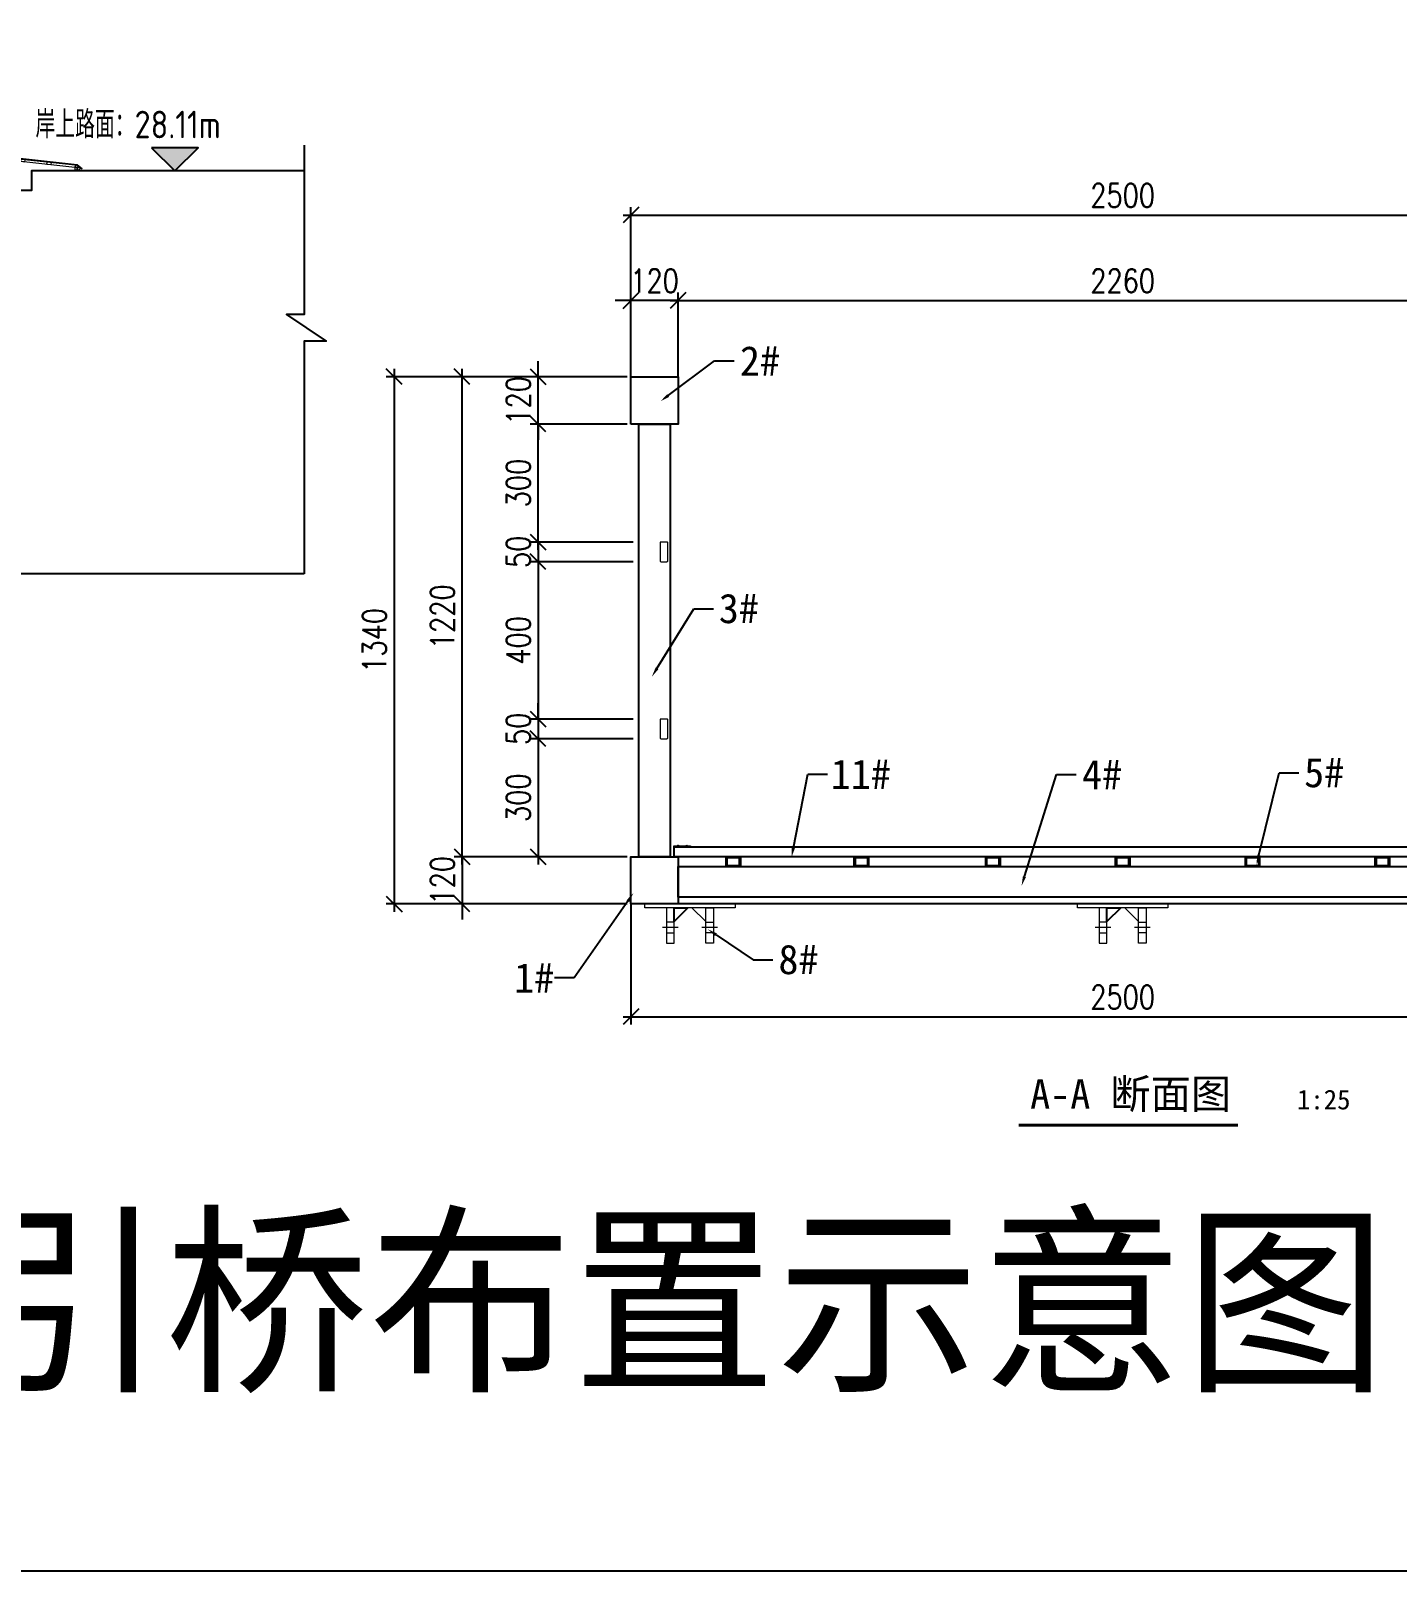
# Model space of a CAD drawing. Extents: x 8796 to 116961, y 24572 to 132726.
# Drawn here: x 40394 to 50813, y 32781 to 44529 of the extents above; entities that cross this region are included whole.
import ezdxf
from ezdxf import colors
from ezdxf.entities.mleader import LeaderData, LeaderLine
from ezdxf.math import Vec2, Vec3

# ---------------------------------------------------------------- set-up
doc = ezdxf.new("R2010")
doc.units = 0
doc.header["$LTSCALE"] = 1000
doc.header["$MEASUREMENT"] = 0
doc.linetypes.add('DASHDOT', pattern=[1, 0.5, -0.25, 0, -0.25])
for name, color, linetype in [('PUB_TEXT', 7, 'Continuous'), ('打印图框', 255, 'Continuous'), ('标注', 9, 'Continuous'), ('连接端梁', 130, 'Continuous'), ('铝横梁', 220, 'Continuous'), ('铝通', 4, 'Continuous'), ('面板', 44, 'Continuous')]:
    doc.layers.add(name, color=color, linetype=linetype)
for name, color, linetype, lineweight in [('图框', 7, 'Continuous', 13), ('型材', 7, 'Continuous', 15), ('结构', 52, 'Continuous', 18), ('铝斜撑', 241, 'Continuous', 9)]:
    doc.layers.add(name, color=color, linetype=linetype, lineweight=lineweight)
doc.styles.add('Arial', font='')
doc.styles.add('HZTXT', font='txtw.shx', dxfattribs={"width": 0.8, "bigfont": 'hztxtw.shx'})
doc.styles.get("Standard").update_dxf_attribs({"font": 'gbenor.shx', "bigfont": 'gbcbig.shx'})
doc.styles.add('宋体', font='')
doc.styles.get('Arial').set_extended_font_data('STXihei')
doc.styles.get('宋体').set_extended_font_data('SimSun')
doc.dimstyles.new('DIM-40-SC0.5', dxfattribs={"dimscale": 40, "dimtxt": 3, "dimasz": 2, "dimexe": 1, "dimexo": 1, "dimgap": 1, "dimtad": 1, "dimdec": 1, "dimlfac": 0.5, "dimdsep": 46, "dimtxsty": 'HZTXT', "dimblk": 'OBLIQUE', "dimcen": 0, "dimdle": 1, "dimclrd": 9, "dimclre": 9, "dimclrt": 2, "dimadec": 1, "dimazin": 0, "dimtfac": 1, "dimtdec": 1, "dimtix": 1, "dimtmove": 2, "dimatfit": 3, "dimldrblk": 'OBLIQUE', "dimfxl": 0, "dimtolj": 1, "dimtzin": 0, "dimarcsym": 0})

# ---------------------------------------------------------------- blocks, each defined once
blk = doc.blocks.new('A$C32F71815')
at = {"layer": '铝斜撑', "linetype": 'Continuous'}
for p, q in [((3, 20), (0, 20)), ((0, 20), (0, 0)), ((40, 0), (0, 0)), ((3, 20), (3, 3)), ((40, 3), (3, 3)), ((40, 0), (40, 3))]:
    blk.add_line(p, q, dxfattribs=at)
blk = doc.blocks.new('A$C42B83C84')
at = {"layer": '图框', "lineweight": 0}
h = blk.add_hatch(dxfattribs=at)
h.set_pattern_fill('ANSI31', color=256, scale=0.5, style=0)
h.set_pattern_definition([(45, (82514.4754, -36464.1272), (-1.122532015, 1.122532015), [])])
edge = h.paths.add_edge_path(flags=17)
edge.add_arc((15, 30), 6.5, 0, 360)
edge = h.paths.add_edge_path()
edge.add_arc((15, 30), 10, 0, 360)
for p, q in [((0, 25), (0, 45)), ((0, 45), (458, 45)), ((5, 25), (0, 25)), ((5, 40), (5, 25)), ((457, 40), (5, 40)), ((457, 40), (497, 15)), ((458, 45), (500, 19)), ((462, 7), (462, 23)), ((467, 7), (467, 23)), ((497, 15), (500, 19))]:
    blk.add_line(p, q, dxfattribs=at)
for points in [[(29, 20), (29, 40), (444, 40), (444, 20)], [(59, 40), (59, 20), (29, 20), (29, 40)], [(259, 40), (259, 20), (229, 20), (229, 40)]]:
    blk.add_lwpolyline(points, close=True, dxfattribs=at)
blk.add_lwpolyline([(444, 20), (444, 10, 0.414214), (454, 0), (474, 0, 0.414214), (484, 10), (484, 20)], format="xyb", dxfattribs=at)
blk.add_lwpolyline([(458, 0), (458, 7), (470, 7), (470, 0)], dxfattribs=at)
for radius in [10, 6.5]:
    blk.add_circle((15, 30), radius, dxfattribs=at)
blk.add_blockref('A$C32F71815', (444, 20), dxfattribs=at)
blk = doc.blocks.new('_Oblique')
at = {"color": 0, "linetype": 'ByBlock', "lineweight": -2}
blk.add_line((-0.5, -0.5), (0.5, 0.5), dxfattribs=at)
blk = doc.blocks.new('*D305')
at = {"layer": 'Defpoints', "color": 0, "transparency": 16777216}
for p in [(40679.6, 43591.7), (40679.6, 43163.8, 0), (40919.6, 43163.8, 0)]:
    blk.add_point(p, dxfattribs=at)
at = {"layer": '标注', "color": 9, "lineweight": -2, "transparency": 16777216}
for p, q in [((40679.6, 43203.8), (40679.6, 43631.7)), ((40919.6, 43203.8), (40919.6, 43631.7)), ((40679.6, 43591.7), (40599.6, 43591.7)), ((40919.6, 43591.7), (40679.6, 43591.7)), ((40919.6, 43591.7), (40999.6, 43591.7))]:
    blk.add_line(p, q, dxfattribs=at)
at = {"layer": '标注', "color": 9, "lineweight": -2, "transparency": 16777216, "xscale": 80, "yscale": 80, "zscale": 80}
blk.add_blockref('_Oblique', (40679.6, 43591.7), dxfattribs=at)
at = {"layer": '标注', "color": 9, "lineweight": -2, "transparency": 16777216, "xscale": 80, "yscale": 80, "zscale": 80, "rotation": 180}
blk.add_blockref('_Oblique', (40919.6, 43591.7), dxfattribs=at)
at = {"layer": '标注', "color": 2, "transparency": 16777216, "insert": (40799.6, 43691.7), "char_height": 120, "attachment_point": 5, "style": 'HZTXT'}
blk.add_mtext('\\A1;120', dxfattribs=at)
blk = doc.blocks.new('*D306')
at = {"layer": 'Defpoints', "color": 0, "transparency": 16777216}
for p in [(45439.6, 43591.7), (40919.6, 43163.8), (45439.6, 43163.8)]:
    blk.add_point(p, dxfattribs=at)
at = {"layer": '标注', "color": 9, "lineweight": -2, "transparency": 16777216}
for p, q in [((40919.6, 43203.8), (40919.6, 43631.7)), ((45439.6, 43203.8), (45439.6, 43631.7)), ((40879.6, 43591.7), (45479.6, 43591.7))]:
    blk.add_line(p, q, dxfattribs=at)
at = {"layer": '标注', "color": 9, "lineweight": -2, "transparency": 16777216, "xscale": 80, "yscale": 80, "zscale": 80, "rotation": 180}
blk.add_blockref('_Oblique', (40919.6, 43591.7), dxfattribs=at)
at = {"layer": '标注', "color": 9, "lineweight": -2, "transparency": 16777216, "xscale": 80, "yscale": 80, "zscale": 80}
blk.add_blockref('_Oblique', (45439.6, 43591.7), dxfattribs=at)
at = {"layer": '标注', "color": 2, "transparency": 16777216, "insert": (43179.6, 43691.7), "char_height": 120, "attachment_point": 5, "style": 'HZTXT'}
blk.add_mtext('\\A1;2260', dxfattribs=at)
blk = doc.blocks.new('*D308')
at = {"layer": 'Defpoints', "color": 0, "transparency": 16777216}
for p in [(45679.6, 44026.3), (40679.6, 43163.8), (45679.6, 43163.8)]:
    blk.add_point(p, dxfattribs=at)
at = {"layer": '标注', "color": 9, "lineweight": -2, "transparency": 16777216}
for p, q in [((40639.6, 44026.3), (45719.6, 44026.3)), ((40679.6, 43203.8), (40679.6, 44066.3)), ((45679.6, 43203.8), (45679.6, 44066.3))]:
    blk.add_line(p, q, dxfattribs=at)
at = {"layer": '标注', "color": 9, "lineweight": -2, "transparency": 16777216, "xscale": 80, "yscale": 80, "zscale": 80, "rotation": 180}
blk.add_blockref('_Oblique', (40679.6, 44026.3), dxfattribs=at)
at = {"layer": '标注', "color": 9, "lineweight": -2, "transparency": 16777216, "xscale": 80, "yscale": 80, "zscale": 80}
blk.add_blockref('_Oblique', (45679.6, 44026.3), dxfattribs=at)
at = {"layer": '标注', "color": 2, "transparency": 16777216, "insert": (43179.6, 44126.3), "char_height": 120, "attachment_point": 5, "style": 'HZTXT'}
blk.add_mtext('\\A1;2500', dxfattribs=at)
blk = doc.blocks.new('*D309')
at = {"layer": 'Defpoints', "color": 0, "transparency": 16777216}
for p in [(40679.6, 40563.8), (45679.6, 40563.8), (45679.6, 39950)]:
    blk.add_point(p, dxfattribs=at)
at = {"layer": '标注', "color": 9, "lineweight": -2, "transparency": 16777216}
for p, q in [((40679.6, 40523.8), (40679.6, 39910)), ((45679.6, 40523.8), (45679.6, 39910)), ((40639.6, 39950), (45719.6, 39950))]:
    blk.add_line(p, q, dxfattribs=at)
at = {"layer": '标注', "color": 9, "lineweight": -2, "transparency": 16777216, "xscale": 80, "yscale": 80, "zscale": 80, "rotation": 180}
blk.add_blockref('_Oblique', (40679.6, 39950), dxfattribs=at)
at = {"layer": '标注', "color": 9, "lineweight": -2, "transparency": 16777216, "xscale": 80, "yscale": 80, "zscale": 80}
blk.add_blockref('_Oblique', (45679.6, 39950), dxfattribs=at)
at = {"layer": '标注', "color": 2, "transparency": 16777216, "insert": (43179.6, 40050), "char_height": 120, "attachment_point": 5, "style": 'HZTXT'}
blk.add_mtext('\\A1;2500', dxfattribs=at)
blk = doc.blocks.new('*D313')
at = {"layer": 'Defpoints', "color": 0, "transparency": 16777216}
for p in [(39821.1, 43203.8), (40699.7, 43203.8, 0), (40699.7, 40763.8)]:
    blk.add_point(p, dxfattribs=at)
at = {"layer": '标注', "color": 9, "lineweight": -2, "transparency": 16777216}
for p, q in [((39821.1, 40723.8), (39821.1, 43243.8)), ((40659.7, 43203.8), (39781.1, 43203.8)), ((40659.7, 40763.8), (39781.1, 40763.8))]:
    blk.add_line(p, q, dxfattribs=at)
at = {"layer": '标注', "color": 9, "lineweight": -2, "transparency": 16777216, "xscale": 80, "yscale": 80, "zscale": 80}
for p, rotation in [((39821.1, 43203.8), 90), ((39821.1, 40763.8), 270)]:
    blk.add_blockref('_Oblique', p, dxfattribs=dict(at, rotation=rotation))
at = {"layer": '标注', "color": 2, "transparency": 16777216, "insert": (39721.1, 41983.8), "char_height": 120, "attachment_point": 5, "rotation": 90, "style": 'HZTXT'}
blk.add_mtext('\\A1;1220', dxfattribs=at)
blk = doc.blocks.new('*D314')
at = {"layer": 'Defpoints', "color": 0, "transparency": 16777216}
for p in [(40207.3, 43203.8), (40699.7, 43203.8, 0), (40699.7, 42963.8)]:
    blk.add_point(p, dxfattribs=at)
at = {"layer": '标注', "color": 9, "lineweight": -2, "transparency": 16777216}
for p, q in [((40207.3, 43203.8), (40207.3, 43283.8)), ((40659.7, 43203.8), (40167.3, 43203.8)), ((40207.3, 42963.8), (40207.3, 43203.8)), ((40659.7, 42963.8), (40167.3, 42963.8)), ((40207.3, 42963.8), (40207.3, 42883.8))]:
    blk.add_line(p, q, dxfattribs=at)
at = {"layer": '标注', "color": 9, "lineweight": -2, "transparency": 16777216, "xscale": 80, "yscale": 80, "zscale": 80}
for p, rotation in [((40207.3, 43203.8), 270), ((40207.3, 42963.8), 90)]:
    blk.add_blockref('_Oblique', p, dxfattribs=dict(at, rotation=rotation))
at = {"layer": '标注', "color": 2, "transparency": 16777216, "insert": (40107.3, 43083.8), "char_height": 120, "attachment_point": 5, "rotation": 90, "style": 'HZTXT'}
blk.add_mtext('\\A1;120', dxfattribs=at)
blk = doc.blocks.new('*D315')
at = {"layer": 'Defpoints', "color": 0, "transparency": 16777216}
for p in [(40699.7, 43203.8, 0), (39475.9, 40523.8), (40699.7, 40523.8, 0)]:
    blk.add_point(p, dxfattribs=at)
at = {"layer": '标注', "color": 9, "lineweight": -2, "transparency": 16777216}
for p, q in [((39475.9, 43243.8), (39475.9, 40483.8)), ((40659.7, 43203.8), (39435.9, 43203.8)), ((40659.7, 40523.8), (39435.9, 40523.8))]:
    blk.add_line(p, q, dxfattribs=at)
at = {"layer": '标注', "color": 9, "lineweight": -2, "transparency": 16777216, "xscale": 80, "yscale": 80, "zscale": 80}
for p, rotation in [((39475.9, 43203.8), 90), ((39475.9, 40523.8), 270)]:
    blk.add_blockref('_Oblique', p, dxfattribs=dict(at, rotation=rotation))
at = {"layer": '标注', "color": 2, "transparency": 16777216, "insert": (39375.9, 41863.8), "char_height": 120, "attachment_point": 5, "rotation": 90, "style": 'HZTXT'}
blk.add_mtext('\\A1;1340', dxfattribs=at)
blk = doc.blocks.new('*D316')
at = {"layer": 'Defpoints', "color": 0, "transparency": 16777216}
for p in [(40207.3, 42963.8), (40699.7, 42963.8, 0), (40731.6, 42363.8)]:
    blk.add_point(p, dxfattribs=at)
at = {"layer": '标注', "color": 9, "lineweight": -2, "transparency": 16777216}
for p, q in [((40207.3, 42323.8), (40207.3, 43003.8)), ((40659.7, 42963.8), (40167.3, 42963.8)), ((40691.6, 42363.8), (40167.3, 42363.8))]:
    blk.add_line(p, q, dxfattribs=at)
at = {"layer": '标注', "color": 9, "lineweight": -2, "transparency": 16777216, "xscale": 80, "yscale": 80, "zscale": 80}
for p, rotation in [((40207.3, 42963.8), 90), ((40207.3, 42363.8), 270)]:
    blk.add_blockref('_Oblique', p, dxfattribs=dict(at, rotation=rotation))
at = {"layer": '标注', "color": 2, "transparency": 16777216, "insert": (40107.3, 42663.8), "char_height": 120, "attachment_point": 5, "rotation": 90, "style": 'HZTXT'}
blk.add_mtext('\\A1;300', dxfattribs=at)
blk = doc.blocks.new('*D317')
at = {"layer": 'Defpoints', "color": 0, "transparency": 16777216}
for p in [(40731.6, 41363.8, 0), (40207.3, 40763.8), (40699.7, 40763.8, 0)]:
    blk.add_point(p, dxfattribs=at)
at = {"layer": '标注', "color": 9, "lineweight": -2, "transparency": 16777216}
for p, q in [((40691.6, 41363.8), (40167.3, 41363.8)), ((40207.3, 41403.8), (40207.3, 40723.8)), ((40659.7, 40763.8), (40167.3, 40763.8))]:
    blk.add_line(p, q, dxfattribs=at)
at = {"layer": '标注', "color": 9, "lineweight": -2, "transparency": 16777216, "xscale": 80, "yscale": 80, "zscale": 80}
for p, rotation in [((40207.3, 41363.8), 90), ((40207.3, 40763.8), 270)]:
    blk.add_blockref('_Oblique', p, dxfattribs=dict(at, rotation=rotation))
at = {"layer": '标注', "color": 2, "transparency": 16777216, "insert": (40107.3, 41063.8), "char_height": 120, "attachment_point": 5, "rotation": 90, "style": 'HZTXT'}
blk.add_mtext('\\A1;300', dxfattribs=at)
blk = doc.blocks.new('*D318')
at = {"layer": 'Defpoints', "color": 0, "transparency": 16777216}
for p in [(40731.6, 42363.8), (40207.3, 42263.8), (40731.6, 42263.8)]:
    blk.add_point(p, dxfattribs=at)
at = {"layer": '标注', "color": 9, "lineweight": -2, "transparency": 16777216}
for p, q in [((40207.3, 42363.8), (40207.3, 42443.8)), ((40691.6, 42363.8), (40167.3, 42363.8)), ((40207.3, 42363.8), (40207.3, 42263.8)), ((40691.6, 42263.8), (40167.3, 42263.8)), ((40207.3, 42263.8), (40207.3, 42183.8))]:
    blk.add_line(p, q, dxfattribs=at)
at = {"layer": '标注', "color": 9, "lineweight": -2, "transparency": 16777216, "xscale": 80, "yscale": 80, "zscale": 80}
for p, rotation in [((40207.3, 42363.8), 270), ((40207.3, 42263.8), 90)]:
    blk.add_blockref('_Oblique', p, dxfattribs=dict(at, rotation=rotation))
at = {"layer": '标注', "color": 2, "transparency": 16777216, "insert": (40107.3, 42313.8), "char_height": 120, "attachment_point": 5, "rotation": 90, "style": 'HZTXT'}
blk.add_mtext('\\A1;50', dxfattribs=at)
blk = doc.blocks.new('*D319')
at = {"layer": 'Defpoints', "color": 0, "transparency": 16777216}
for p in [(40731.6, 41463.8), (40207.3, 41363.8), (40731.6, 41363.8)]:
    blk.add_point(p, dxfattribs=at)
at = {"layer": '标注', "color": 9, "lineweight": -2, "transparency": 16777216}
for p, q in [((40207.3, 41463.8), (40207.3, 41543.8)), ((40691.6, 41463.8), (40167.3, 41463.8)), ((40207.3, 41463.8), (40207.3, 41363.8)), ((40691.6, 41363.8), (40167.3, 41363.8)), ((40207.3, 41363.8), (40207.3, 41283.8))]:
    blk.add_line(p, q, dxfattribs=at)
at = {"layer": '标注', "color": 9, "lineweight": -2, "transparency": 16777216, "xscale": 80, "yscale": 80, "zscale": 80}
for p, rotation in [((40207.3, 41463.8), 270), ((40207.3, 41363.8), 90)]:
    blk.add_blockref('_Oblique', p, dxfattribs=dict(at, rotation=rotation))
at = {"layer": '标注', "color": 2, "transparency": 16777216, "insert": (40107.3, 41413.8), "char_height": 120, "attachment_point": 5, "rotation": 90, "style": 'HZTXT'}
blk.add_mtext('\\A1;50', dxfattribs=at)
blk = doc.blocks.new('*D320')
at = {"layer": 'Defpoints', "color": 0, "transparency": 16777216}
for p in [(40699.7, 40763.8, 0), (39821.1, 40523.8), (40699.7, 40523.8)]:
    blk.add_point(p, dxfattribs=at)
at = {"layer": '标注', "color": 9, "lineweight": -2, "transparency": 16777216}
for p, q in [((39821.1, 40763.8), (39821.1, 40843.8)), ((40659.7, 40763.8), (39781.1, 40763.8)), ((39821.1, 40763.8), (39821.1, 40523.8)), ((40659.7, 40523.8), (39781.1, 40523.8)), ((39821.1, 40523.8), (39821.1, 40443.8))]:
    blk.add_line(p, q, dxfattribs=at)
at = {"layer": '标注', "color": 9, "lineweight": -2, "transparency": 16777216, "xscale": 80, "yscale": 80, "zscale": 80}
for p, rotation in [((39821.1, 40763.8), 270), ((39821.1, 40523.8), 90)]:
    blk.add_blockref('_Oblique', p, dxfattribs=dict(at, rotation=rotation))
at = {"layer": '标注', "color": 2, "transparency": 16777216, "insert": (39721.1, 40643.8), "char_height": 120, "attachment_point": 5, "rotation": 90, "style": 'HZTXT'}
blk.add_mtext('\\A1;120', dxfattribs=at)
blk = doc.blocks.new('*D321')
at = {"layer": 'Defpoints', "color": 0, "transparency": 16777216}
for p in [(40731.6, 42263.8), (40207.3, 41463.8), (40731.6, 41463.8, 0)]:
    blk.add_point(p, dxfattribs=at)
at = {"layer": '标注', "color": 9, "lineweight": -2, "transparency": 16777216}
for p, q in [((40207.3, 42303.8), (40207.3, 41423.8)), ((40691.6, 42263.8), (40167.3, 42263.8)), ((40691.6, 41463.8), (40167.3, 41463.8))]:
    blk.add_line(p, q, dxfattribs=at)
at = {"layer": '标注', "color": 9, "lineweight": -2, "transparency": 16777216, "xscale": 80, "yscale": 80, "zscale": 80}
for p, rotation in [((40207.3, 42263.8), 90), ((40207.3, 41463.8), 270)]:
    blk.add_blockref('_Oblique', p, dxfattribs=dict(at, rotation=rotation))
at = {"layer": '标注', "color": 2, "transparency": 16777216, "insert": (40107.3, 41863.8), "char_height": 120, "attachment_point": 5, "rotation": 90, "style": 'HZTXT'}
blk.add_mtext('\\A1;400', dxfattribs=at)
blk = doc.blocks.new('*U530')
blk.add_lwpolyline([(-9.9, 80), (-79.9, 10), (-79.9, 80)], close=True)
at = {"layer": '图框'}
for points in [[(-119.9, -100), (-79.9, -100), (-79.9, 80), (-119.9, 80)], [(10.1, 80), (80.1, 10), (80.1, 80)], [(120.1, -100), (80.1, -100), (80.1, 80), (120.1, 80)]]:
    blk.add_lwpolyline(points, close=True, dxfattribs=at)
at = {"layer": '结构', "color": 1, "linetype": 'DASHDOT', "ltscale": 10}
for p, q in [((-59.9, -20), (-139.8, -20)), ((140.1, -20), (60.2, -20))]:
    blk.add_line(p, q, dxfattribs=at)
at = {"layer": '结构', "color": 3}
blk.add_lwpolyline([(-230, 100), (230, 100), (230, 80), (-230, 80)], close=True, dxfattribs=at)
at = {"layer": '结构', "color": 1, "linetype": 'DASHDOT', "ltscale": 10}
for points in [[(-119.9, -47), (-79.9, -47), (-79.9, 7), (-119.9, 7)], [(120.1, -47), (80.1, -47), (80.1, 7), (120.1, 7)]]:
    blk.add_lwpolyline(points, close=True, dxfattribs=at)
blk = doc.blocks.new('*U531')
at = {"color": 0, "linetype": 'ByBlock', "lineweight": -2, "transparency": 16777216}
for p in [(0, 0), (2200, 0), (4400, 0)]:
    blk.add_blockref('*U530', p, dxfattribs=at)
blk = doc.blocks.new('asfsdfsdfgf')
at = {"elevation": 0}
for points in [[(41237.58, 40763.81), (41161.58, 40763.81), (41161.58, 40713.81), (41237.58, 40713.81)], [(41231.58, 40757.81), (41167.58, 40757.81), (41167.58, 40719.81), (41231.58, 40719.81)], [(41889.59, 40763.81), (41813.59, 40763.81), (41813.59, 40713.81), (41889.59, 40713.81)], [(41883.59, 40757.81), (41819.59, 40757.81), (41819.59, 40719.81), (41883.59, 40719.81)], [(42557.74, 40763.81), (42481.74, 40763.81), (42481.74, 40713.81), (42557.74, 40713.81)], [(42551.74, 40757.81), (42487.74, 40757.81), (42487.74, 40719.81), (42551.74, 40719.81)], [(43217.56, 40763.81), (43141.56, 40763.81), (43141.56, 40713.81), (43217.56, 40713.81)], [(43211.56, 40757.81), (43147.56, 40757.81), (43147.56, 40719.81), (43211.56, 40719.81)], [(43877.51, 40763.81), (43801.51, 40763.81), (43801.51, 40713.81), (43877.51, 40713.81)], [(43871.51, 40757.81), (43807.51, 40757.81), (43807.51, 40719.81), (43871.51, 40719.81)], [(44537.42, 40763.81), (44461.42, 40763.81), (44461.42, 40713.81), (44537.42, 40713.81)], [(44531.42, 40757.81), (44467.42, 40757.81), (44467.42, 40719.81), (44531.42, 40719.81)]]:
    blk.add_lwpolyline(points, close=True, dxfattribs=at)
at = {"const_width": 15, "elevation": 0}
blk.add_lwpolyline([(42651.49, 39399.42), (43765.27, 39399.42)], dxfattribs=at)
at = {"layer": '型材', "elevation": 0}
for points in [[(40862.55, 42263.77, 0.4142136), (40867.55, 42268.77), (40867.55, 42358.77, 0.4142136), (40862.55, 42363.77), (40832.55, 42363.77, 0.4142136), (40827.55, 42358.77), (40827.55, 42268.77, 0.4142136), (40832.55, 42263.77)], [(40862.55, 41363.77, 0.4142136), (40867.55, 41368.77), (40867.55, 41458.77, 0.4142136), (40862.55, 41463.77), (40832.55, 41463.77, 0.4142136), (40827.55, 41458.77), (40827.55, 41368.77, 0.4142136), (40832.55, 41363.77)]]:
    blk.add_lwpolyline(points, format="xyb", close=True, dxfattribs=at)
at = {"layer": '型材', "color": 4, "elevation": 0}
blk.add_lwpolyline([(40917.45, 40819.9, 0.4142136), (40916.32, 40819.9), (40914.46, 40818.04, -0.1989124), (40913.89, 40817.81), (40897.55, 40817.81, 0.4142136), (40895.55, 40815.81), (40895.55, 40770.81, 0.4142136), (40896.55, 40769.81), (40898.55, 40769.81, 0.4142136), (40899.55, 40770.81), (40899.55, 40813.81), (40984.95, 40813.81, 0.6656441), (40985.38, 40814.83, 0.2007367), (40978.26, 40817.81), (40967.21, 40817.81, -0.1989124), (40966.64, 40818.04), (40964.78, 40819.9, 0.4142136), (40963.65, 40819.9), (40962.12, 40818.37, -0.4142136), (40960.99, 40818.37), (40959.45, 40819.9, 0.4142136), (40958.32, 40819.9), (40956.46, 40818.04, -0.1989124), (40955.89, 40817.81), (40925.21, 40817.81, -0.1989124), (40924.64, 40818.04), (40922.78, 40819.9, 0.4142136), (40921.65, 40819.9), (40920.12, 40818.37, -0.4142136), (40918.99, 40818.37)], format="xyb", close=True, dxfattribs=at)
at = {"layer": '连接端梁', "elevation": 0}
blk.add_lwpolyline([(45439.58, 40523.81), (40919.55, 40523.81)], dxfattribs=at)
at = {"layer": '铝横梁', "color": 6, "elevation": 0}
blk.add_lwpolyline([(40719.55, 42963.8), (40879.55, 42963.8), (40879.55, 40763.81), (40719.55, 40763.81)], close=True, dxfattribs=at)
at = {"layer": '铝横梁', "color": 11, "elevation": 0}
blk.add_lwpolyline([(40919.55, 40557.81), (40919.55, 40713.81), (45439.57, 40713.81), (45439.57, 40557.81)], close=True, dxfattribs=at)
at = {"layer": '铝通', "elevation": 0}
for points in [[(40679.55, 42963.8), (40679.55, 43203.8), (40919.55, 43203.8), (40919.55, 42963.8), (40679.55, 42963.8)], [(40679.55, 40523.81), (40679.55, 40763.81), (40919.55, 40763.81), (40919.55, 40523.81), (40679.55, 40523.81)]]:
    blk.add_lwpolyline(points, dxfattribs=at)
at = {"layer": '面板', "elevation": 0}
blk.add_lwpolyline([(40899.55, 40763.81), (40899.55, 40813.81), (45459.57, 40813.81), (45459.57, 40763.81)], close=True, dxfattribs=at)
blk.add_blockref('*U531', (40979.55, 40423.81, 0))
at = {"layer": '打印图框', "color": 6, "attachment_point": 1, "style": 'Arial'}
for s, width, gutter_width, heights, insert, char_height in [('A-A 断面图', 1456.9888, 12.5, [2.501110429875553e-12], (42708.98, 39632.19, 0), 150), ('1:25', 732.3615, 18.75, [0], (44065.47, 39579.08, 0), 100)]:
    blk.add_mtext_dynamic_manual_height_columns(s, width=width, gutter_width=gutter_width, heights=heights, dxfattribs=dict(at, insert=insert, char_height=char_height))
at = {"layer": '标注'}
for base, p1, p2, picture, middle in [((45679.58, 44026.25, 0), (40679.55, 43163.8, 0), (45679.58, 43163.8, 0), '*D308', (43179.56, 44126.25, 0)), ((45439.58, 43591.72, 0), (40919.55, 43163.8, 0), (45439.58, 43163.8, 0), '*D306', (43179.56, 43691.72, 0)), ((45679.58, 39950.03, 0), (40679.55, 40563.81, 0), (45679.58, 40563.81, 0), '*D309', (43179.56, 40050.03, 0))]:
    dim = blk.add_linear_dim(base=base, p1=p1, p2=p2, dimstyle='DIM-40-SC0.5', dxfattribs=at)
    dim.commit()
    dim.dimension.update_dxf_attribs({"geometry": picture, "text_midpoint": middle})
for base, p1, p2, angle, picture, middle in [((40679.55, 43591.72, 0), (40919.55, 43163.8, 0), (40679.55, 43163.8, 0), 180, '*D305', (40799.55, 43691.72, 0)), ((39475.9, 40523.81, 0), (40699.65, 43203.8, 0), (40699.65, 40523.81, 0), 90, '*D315', (39375.9, 41863.8, 0)), ((39821.07, 43203.8, 0), (40699.65, 40763.81, 0), (40699.65, 43203.8, 0), 90, '*D313', (39721.07, 41983.8, 0)), ((40207.26, 43203.8, 0), (40699.65, 42963.8, 0), (40699.65, 43203.8, 0), 90, '*D314', (40107.26, 43083.8, 0)), ((40207.26, 42963.8, 0), (40731.55, 42363.77, 0), (40699.65, 42963.8, 0), 90, '*D316', (40107.26, 42663.79, 0)), ((40207.26, 42263.77, 0), (40731.55, 42363.77, 0), (40731.55, 42263.77, 0), 90, '*D318', (40107.26, 42313.77, 0)), ((40207.26, 41463.77, 0), (40731.55, 42263.77, 0), (40731.55, 41463.77, 0), 90, '*D321', (40107.26, 41863.77, 0)), ((40207.26, 41363.77, 0), (40731.55, 41463.77, 0), (40731.55, 41363.77, 0), 90, '*D319', (40107.26, 41413.77, 0)), ((40207.26, 40763.81, 0), (40731.55, 41363.77, 0), (40699.65, 40763.81, 0), 90, '*D317', (40107.26, 41063.79, 0)), ((39821.07, 40523.81, 0), (40699.65, 40763.81, 0), (40699.65, 40523.81, 0), 90, '*D320', (39721.07, 40643.81, 0))]:
    dim = blk.add_linear_dim(base=base, p1=p1, p2=p2, angle=angle, dimstyle='DIM-40-SC0.5', dxfattribs=at)
    dim.commit()
    dim.dimension.update_dxf_attribs({"geometry": picture, "text_midpoint": middle})
at = {"layer": '标注', "color": 6}
ml = blk.add_multileader_mtext('Standard', dxfattribs=at)
ml.set_content('2#', color=6, style='Arial')
ml.set_leader_properties(color=9)
ml.build(insert=Vec2(0, 0))
ml.multileader.update_dxf_attribs({"dogleg_length": 100, "arrow_head_size": 50})
ctx = ml.context
ctx.base_point, ctx.char_height, ctx.arrow_head_size, ctx.landing_gap_size, ctx.plane_origin = Vec3(41205.18, 43284.85, 0), 150, 50, 1, Vec3(41105.18, 43748.58, 0)
ctx.text_align_type = 2
notes = []
notes.append((ctx, [(0, (1, 1, 0), (41105.18, 43284.85, 0), (1, 0), 100, [(0, [(40829.3, 43078.72, 0)], 0, [])])]))
ctx.mtext.insert, ctx.mtext.alignment, ctx.mtext.flow_direction = Vec3(41437.91, 43359.85, 0), 3, 5
ml = blk.add_multileader_mtext('Standard', dxfattribs=at)
ml.set_content('3#', color=6, style='Arial')
ml.set_leader_properties(color=9)
ml.build(insert=Vec2(0, 0))
ml.multileader.update_dxf_attribs({"dogleg_length": 100, "arrow_head_size": 50})
ctx = ml.context
ctx.base_point, ctx.char_height, ctx.arrow_head_size, ctx.landing_gap_size, ctx.plane_origin = Vec3(41098.78, 42024.54, 0), 150, 50, 1, Vec3(37997.78, 42488.27, 0)
ctx.text_align_type = 2
notes.append((ctx, [(0, (1, 1, 0), (40998.78, 42024.54, 0), (1, 0), 100, [(0, [(40785.83, 41678.6, 0)], 0, [])])]))
ctx.mtext.insert, ctx.mtext.alignment, ctx.mtext.flow_direction = Vec3(41330.51, 42101.34, 0), 3, 5
ml = blk.add_multileader_mtext('Standard', dxfattribs=at)
ml.set_content('11#', color=6, style='Arial')
ml.set_leader_properties(color=9)
ml.build(insert=Vec2(0, 0))
ml.multileader.update_dxf_attribs({"dogleg_length": 100, "arrow_head_size": 50})
ctx = ml.context
ctx.base_point, ctx.char_height, ctx.arrow_head_size, ctx.landing_gap_size, ctx.plane_origin = Vec3(41679.77, 41183.24, 0), 150, 50, 1, Vec3(43547.35, 41965.23, 0)
ctx.text_align_type = 2
notes.append((ctx, [(0, (1, 1, 0), (41579.77, 41183.24, 0), (1, 0), 100, [(0, [(41495.71, 40759.96, 0)], 0, [])])]))
ctx.mtext.insert, ctx.mtext.alignment, ctx.mtext.flow_direction = Vec3(42001.25, 41258.24, 0), 3, 5
ml = blk.add_multileader_mtext('Standard', dxfattribs=at)
ml.set_content('4#', color=6, style='Arial')
ml.set_leader_properties(color=9)
ml.build(insert=Vec2(0, 0))
ml.multileader.update_dxf_attribs({"dogleg_length": 100, "arrow_head_size": 50})
ctx = ml.context
ctx.base_point, ctx.char_height, ctx.arrow_head_size, ctx.landing_gap_size, ctx.plane_origin = Vec3(42942.9, 41181.57, 0), 150, 50, 1, Vec3(45574.87, 41786.79, 0)
ctx.text_align_type = 2
notes.append((ctx, [(0, (1, 1, 0), (42842.9, 41181.57, 0), (1, 0), 100, [(0, [(42665.28, 40614.59, 0)], 0, [])])]))
ctx.mtext.insert, ctx.mtext.alignment, ctx.mtext.flow_direction = Vec3(43176.64, 41256.57, 0), 3, 5
ml = blk.add_multileader_mtext('Standard', dxfattribs=at)
ml.set_content('5#', color=6, style='Arial')
ml.set_leader_properties(color=9)
ml.build(insert=Vec2(0, 0))
ml.multileader.update_dxf_attribs({"dogleg_length": 100, "arrow_head_size": 50})
ctx = ml.context
ctx.base_point, ctx.char_height, ctx.arrow_head_size, ctx.landing_gap_size, ctx.plane_origin = Vec3(44075.24, 41190.18, 0), 150, 50, 1, Vec3(45911.23, 41928.69, 0)
ctx.text_align_type = 2
notes.append((ctx, [(0, (1, 1, 0), (43975.24, 41190.18, 0), (1, 0), 100, [(0, [(43859.59, 40723.41, 0)], 0, [])])]))
ctx.mtext.insert, ctx.mtext.alignment, ctx.mtext.flow_direction = Vec3(44305.76, 41266.99, 0), 3, 5
ml = blk.add_multileader_mtext('Standard', dxfattribs=at)
ml.set_content('1#', color=6, style='Arial')
ml.set_leader_properties(color=9)
ml.build(insert=Vec2(0, 0))
ml.multileader.update_dxf_attribs({"dogleg_length": 100, "arrow_head_size": 50})
ctx = ml.context
ctx.base_point, ctx.char_height, ctx.arrow_head_size, ctx.landing_gap_size, ctx.plane_origin = Vec3(40067.59, 40147.72, 0), 150, 50, 1, Vec3(39560.75, 41004.31, 0)
ctx.text_align_type = 2
notes.append((ctx, [(0, (1, 1, 0), (40391.02, 40147.72, 0), (-1, 0), 100, [(0, [(40692.47, 40578.78, 0)], 0, [])])]))
ctx.mtext.insert, ctx.mtext.alignment, ctx.mtext.flow_direction = Vec3(40290.02, 40222.72, 0), 3, 5
ml = blk.add_multileader_mtext('Standard', dxfattribs=at)
ml.set_content('8#', color=6, style='Arial')
ml.set_leader_properties(color=9)
ml.build(insert=Vec2(0, 0))
ml.multileader.update_dxf_attribs({"dogleg_length": 100, "arrow_head_size": 50})
ctx = ml.context
ctx.base_point, ctx.char_height, ctx.arrow_head_size, ctx.landing_gap_size, ctx.plane_origin = Vec3(41401.7, 40240, 0), 150, 50, 1, Vec3(39332.36, -564779.33, 0)
ctx.text_align_type = 2
notes.append((ctx, [(1, (1, 1, 0), (41301.7, 40240, 0), (1, 0), 100, [(0, [(41070.88, 40394.65, 0)], 0, [])])]))
ctx.mtext.insert, ctx.mtext.alignment, ctx.mtext.flow_direction = Vec3(41633.62, 40316.8, 0), 3, 5
for ctx, leaders in notes:
    for number, flags, end, landing, length, lines in leaders:
        leader = LeaderData()
        leader.index, (leader.has_last_leader_line, leader.has_dogleg_vector, leader.attachment_direction) = number, flags
        leader.last_leader_point, leader.dogleg_vector, leader.dogleg_length = Vec3(end), Vec3(landing), length
        for number, points, colour, breaks in lines:
            line = LeaderLine()
            line.index, line.vertices, line.color, line.breaks = number, Vec3.list(points), colors.encode_raw_color(colour), breaks
            leader.lines.append(line)
        ctx.leaders.append(leader)

msp = doc.modelspace()

# ---------------------------------------------------------------- hatches: boundary and pattern name
h = msp.add_hatch(color=256)
h.dxf.hatch_style = 1
h.paths.add_polyline_path([(41491.98, 43460.89), (41315.2, 43637.67), (41668.76, 43637.67)])

# ---------------------------------------------------------------- linework, layer by layer
msp.add_lwpolyline([(16939.03, 62433.28), (63225.19, 62433.28), (63225.19, 32781.23), (16939.03, 32781.23)], close=True)
for points in [[(41315.2, 43637.67), (41491.98, 43460.89), (41668.76, 43637.67), (41315.2, 43637.67)], [(42477.2, 43658.04), (42477.2, 42365.32), (42343.12, 42365.32), (42645.94, 42162.38), (42477.2, 42162.4), (42477.2, 40388.35)], [(42477.2, 43460.89), (40399.24, 43460.89), (40399.24, 43310.89), (40049.24, 43310.89), (40049.24, 40388.35)], [(42477.2, 40388.35), (40049.24, 40388.35)]]:
    msp.add_lwpolyline(points)

# ---------------------------------------------------------------- block references
at = {"layer": '图框', "lineweight": 0, "rotation": 353.7280998583705}
msp.add_blockref('A$C42B83C84', (40286.05, 43514.71), dxfattribs=at)
at = {"layer": '连接端梁', "color": 0, "xscale": 1.5, "yscale": 1.5, "zscale": 1.5}
msp.add_blockref('asfsdfsdfgf', (-16049.59, -22915.38), dxfattribs=at)

# ---------------------------------------------------------------- texts
msp.add_text('岸上路面：28.11m', height=210).set_placement((40429.2, 43709.35))
at = {"layer": 'PUB_TEXT', "style": '宋体'}
msp.add_text('引桥布置示意图', height=1139.241, dxfattribs=at).set_placement((39863.14, 34270.64))

doc.saveas('drawing.dxf')
